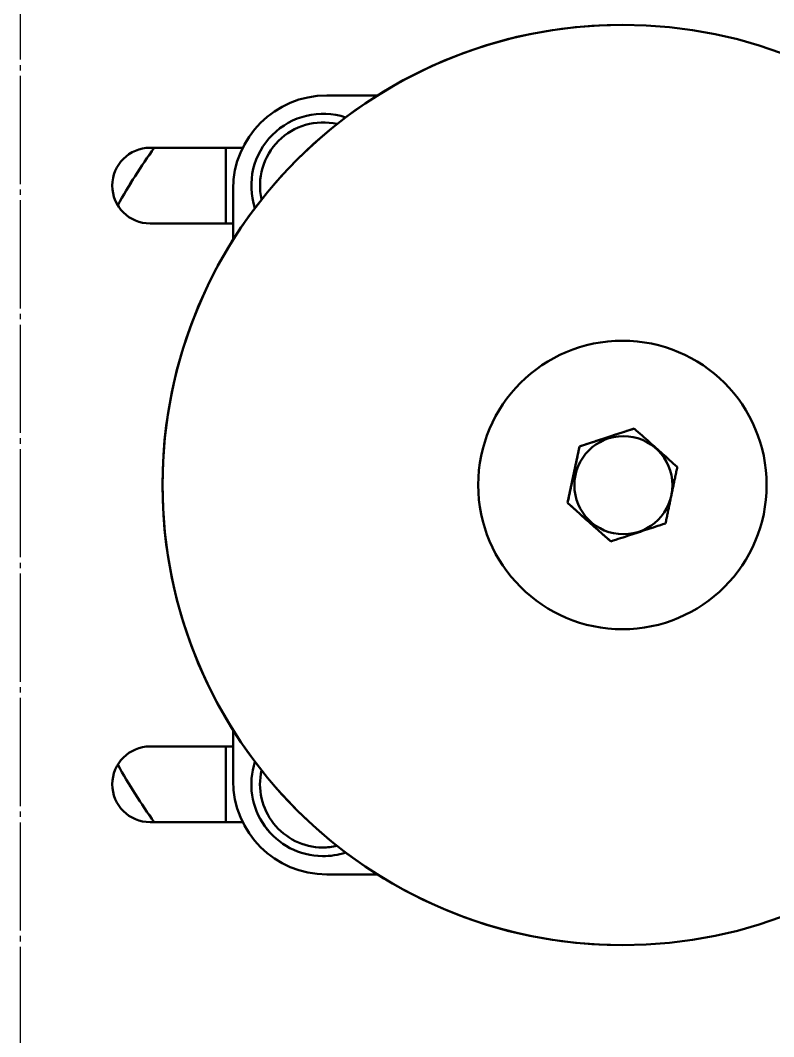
# Model space of a CAD drawing. Header units: millimetres. Extents: x 4915 to 15267, y 4787 to 10268.
# Drawn here: x 6277.7 to 6382.2, y 9188.8 to 9329.7 of the extents above; entities that cross this region are included whole.
import ezdxf

# ---------------------------------------------------------------- set-up
doc = ezdxf.new("R2010")
doc.units = ezdxf.units.MM
doc.linetypes.add('JIS_08_15', pattern=[17.25, 15, -0.75, 0.75, -0.75])
doc.layers.add('中心線', color=4, linetype='JIS_08_15', lineweight=25)
doc.layers.add('外形線', color=7, linetype='Continuous', lineweight=50)

msp = doc.modelspace()

# ---------------------------------------------------------------- linework, layer by layer
at = {"layer": '中心線'}
msp.add_line((6277.74, 9908.5), (6277.74, 8443.88), dxfattribs=at)
at = {"layer": '外形線'}
for p, q in [((6327.26, 9319.28), (6320.24, 9319.28)), ((6295.74, 9312.03), (6308.58, 9312.03)), ((6306.24, 9312.03), (6306.24, 9301.53)), ((6306.24, 9301.53), (6306.24, 9312.03)), ((6307.24, 9306.28), (6307.24, 9299.25)), ((6307.24, 9306.28), (6307.24, 9299.25)), ((6307.24, 9301.53), (6295.74, 9301.53)), ((6355.29, 9270.61), (6362.89, 9273.11)), ((6353.65, 9262.78), (6355.29, 9270.61)), ((6359.62, 9257.45), (6353.65, 9262.78)), ((6307.24, 9231.31), (6307.24, 9224.28)), ((6307.24, 9231.31), (6307.24, 9224.28)), ((6295.74, 9229.03), (6307.24, 9229.03)), ((6306.24, 9229.03), (6306.24, 9218.53)), ((6306.24, 9218.53), (6306.24, 9229.03)), ((6308.58, 9218.53), (6295.74, 9218.53)), ((6320.24, 9211.28), (6327.26, 9211.28))]:
    msp.add_line(p, q, dxfattribs=at).dxf.unprotected_set("ltscale", 0)
for points in [[(6355.29, 9270.61), (6355.65, 9270.73), (6356, 9270.85), (6356.34, 9270.96), (6356.67, 9271.07), (6356.99, 9271.17), (6357.31, 9271.27), (6357.62, 9271.38), (6357.92, 9271.48), (6358.22, 9271.58), (6358.52, 9271.67), (6358.82, 9271.77), (6359.11, 9271.87), (6359.4, 9271.96), (6359.7, 9272.06), (6360, 9272.16), (6360.29, 9272.26), (6360.6, 9272.36), (6360.9, 9272.46), (6361.21, 9272.56), (6361.53, 9272.66), (6361.86, 9272.77), (6362.19, 9272.88), (6362.53, 9272.99), (6362.89, 9273.11)], [(6362.89, 9273.11), (6363.17, 9272.85), (6363.45, 9272.61), (6363.72, 9272.37), (6363.98, 9272.14), (6364.23, 9271.91), (6364.48, 9271.69), (6364.72, 9271.47), (6364.96, 9271.26), (6365.19, 9271.05), (6365.43, 9270.84), (6365.66, 9270.64), (6365.89, 9270.43), (6366.12, 9270.22), (6366.35, 9270.02), (6366.58, 9269.81), (6366.82, 9269.6), (6367.05, 9269.39), (6367.29, 9269.17), (6367.54, 9268.96), (6367.79, 9268.73), (6368.04, 9268.5), (6368.3, 9268.27), (6368.57, 9268.03), (6368.85, 9267.78)], [(6353.65, 9262.78), (6353.73, 9263.15), (6353.81, 9263.51), (6353.88, 9263.85), (6353.95, 9264.19), (6354.02, 9264.52), (6354.08, 9264.84), (6354.15, 9265.16), (6354.22, 9265.47), (6354.28, 9265.78), (6354.35, 9266.09), (6354.41, 9266.39), (6354.47, 9266.7), (6354.54, 9267), (6354.6, 9267.3), (6354.66, 9267.61), (6354.73, 9267.92), (6354.79, 9268.23), (6354.86, 9268.55), (6354.93, 9268.87), (6355, 9269.2), (6355.07, 9269.54), (6355.14, 9269.89), (6355.21, 9270.24), (6355.29, 9270.61)], [(6368.85, 9267.78), (6368.82, 9267.61), (6368.78, 9267.44), (6368.75, 9267.27), (6368.71, 9267.11), (6368.68, 9266.94), (6368.64, 9266.78), (6368.61, 9266.61), (6368.58, 9266.45), (6368.54, 9266.29), (6368.51, 9266.13), (6368.48, 9265.97), (6368.44, 9265.81), (6368.41, 9265.65), (6368.38, 9265.49), (6368.34, 9265.33), (6368.31, 9265.17), (6368.27, 9265.01), (6368.24, 9264.85), (6368.21, 9264.68), (6368.17, 9264.52), (6368.14, 9264.36), (6368.11, 9264.19), (6368.07, 9264.03), (6368.04, 9263.86)], [(6368.04, 9263.86), (6368, 9263.7), (6367.97, 9263.53), (6367.93, 9263.37), (6367.9, 9263.2), (6367.86, 9263.04), (6367.83, 9262.88), (6367.8, 9262.72), (6367.76, 9262.56), (6367.73, 9262.4), (6367.7, 9262.24), (6367.66, 9262.08), (6367.63, 9261.92), (6367.6, 9261.76), (6367.56, 9261.6), (6367.53, 9261.43), (6367.49, 9261.27), (6367.46, 9261.11), (6367.43, 9260.95), (6367.39, 9260.78), (6367.36, 9260.62), (6367.32, 9260.45), (6367.29, 9260.29), (6367.25, 9260.12), (6367.22, 9259.95)], [(6359.62, 9257.45), (6359.34, 9257.7), (6359.07, 9257.94), (6358.81, 9258.17), (6358.55, 9258.4), (6358.3, 9258.62), (6358.06, 9258.84), (6357.82, 9259.06), (6357.58, 9259.27), (6357.35, 9259.48), (6357.11, 9259.69), (6356.88, 9259.89), (6356.65, 9260.1), (6356.42, 9260.31), (6356.19, 9260.51), (6355.96, 9260.72), (6355.72, 9260.93), (6355.48, 9261.15), (6355.24, 9261.36), (6354.99, 9261.59), (6354.74, 9261.81), (6354.48, 9262.04), (6354.21, 9262.28), (6353.94, 9262.53), (6353.65, 9262.78)], [(6367.22, 9259.95), (6366.86, 9259.83), (6366.52, 9259.72), (6366.18, 9259.61), (6365.86, 9259.5), (6365.54, 9259.4), (6365.23, 9259.29), (6364.92, 9259.19), (6364.62, 9259.09), (6364.32, 9258.99), (6364.03, 9258.9), (6363.73, 9258.8), (6363.44, 9258.7), (6363.15, 9258.61), (6362.85, 9258.51), (6362.55, 9258.41), (6362.25, 9258.31), (6361.95, 9258.21), (6361.64, 9258.11), (6361.33, 9258.01), (6361, 9257.9), (6360.67, 9257.79), (6360.33, 9257.68), (6359.98, 9257.57), (6359.62, 9257.45)]]:
    msp.add_lwpolyline(points, dxfattribs=at).dxf.unprotected_set("ltscale", 0)
for centre, radius in [((6361.25, 9265.28), 63.8), ((6361.25, 9265.28), 20), ((6361.38, 9265.25), 6.8)]:
    msp.add_circle(centre, radius, dxfattribs=at).dxf.unprotected_set("ltscale", 0)
for centre, radius, start, end in [((6361.25, 9265.28), 63.8, 90, 270), ((6361.25, 9265.28), 63.8, 89.9989, 270.0011), ((6361.25, 9265.28), 63.8, 90, 270), ((6361.25, 9265.28), 63.8, 90, 270), ((6361.25, 9265.28), 63.8, 89.999, 270.001), ((6320.24, 9306.28), 13, 90, 180), ((6320.24, 9306.28), 13, 90, 180), ((6319.74, 9306.78), 9.96, 71.7767, 198.231), ((6319.74, 9306.78), 8.76, 77.2812, 192.7262), ((6295.74, 9306.78), 5.25, 90, 270), ((6361.23, 9265.28), 80, 144.2437, 151.0158), ((6361.24, 9265.28), 80, 144.2437, 151.0161), ((6295.74, 9223.78), 5.25, 90, 270), ((6361.23, 9265.28), 80, 208.9866, 215.7614), ((6361.24, 9265.28), 80, 208.9863, 215.7614), ((6319.74, 9223.78), 9.96, 161.7607, 269.3908), ((6319.74, 9223.78), 9.96, 161.769, 269.3908), ((6319.74, 9223.78), 8.76, 167.2738, 269.3908), ((6320.24, 9224.28), 13, 180, 270), ((6320.24, 9224.28), 13, 180, 270), ((6319.74, 9223.78), 8.76, 269.3908, 282.7188), ((6319.74, 9223.78), 9.96, 269.3908, 270), ((6319.74, 9223.78), 9.96, 269.3908, 288.2233)]:
    msp.add_arc(centre, radius, start, end, dxfattribs=at).dxf.unprotected_set("ltscale", 0)

doc.saveas('drawing.dxf')
